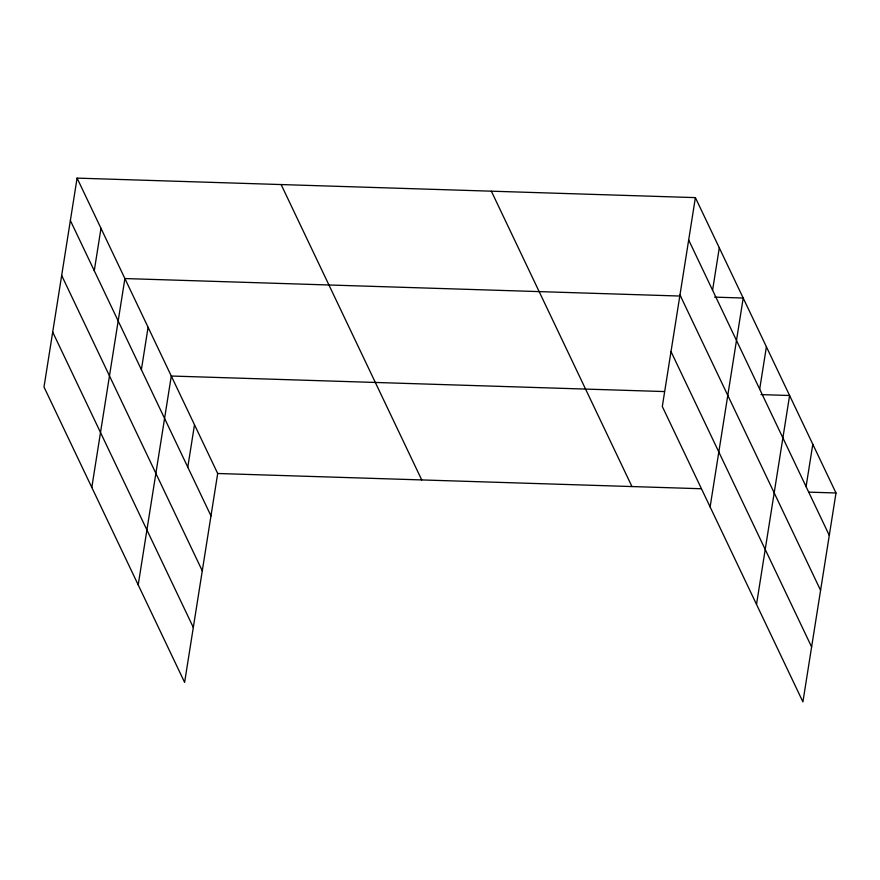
<?xml version="1.0" encoding="UTF-8"?>
<svg xmlns="http://www.w3.org/2000/svg" width="880" height="880" viewBox="0 0 880 880"><rect width="100%" height="100%" fill="white"/><g stroke="black" fill="none" stroke-linecap="round" stroke-linejoin="round"><path stroke-width="1.32" d="M77.088 178.123L44 387.013L184.613 682.385L217.69 473.495L77.088 178.123L695.387 197.615L836 492.987L802.912 701.877L662.31 406.505L695.387 197.615M94.27 270.732L100.991 228.338M91.806 487.443L124.894 278.553L680.625 296.065M141.383 369.688L148.093 327.294M138.204 584.914L171.292 376.024L664.455 391.567M187.781 467.159L194.491 424.765M712.58 290.213L719.29 247.819M710.116 506.924L743.204 298.034L714.637 297.132M759.682 389.169L766.403 346.775M756.514 604.406L789.602 395.505L761.035 394.614M806.08 486.64L812.801 444.246M217.69 473.495L701.338 488.741M808.797 492.129L836 492.987M688.677 240.009L829.29 535.381M679.976 294.943L820.578 590.326M671.011 351.56L811.613 646.932M491.348 191.18L631.961 486.552M281.127 184.558L421.729 479.93M70.367 220.517L210.98 515.889M61.666 275.462L202.279 570.834M52.701 332.068L193.314 627.451"/></g></svg>
